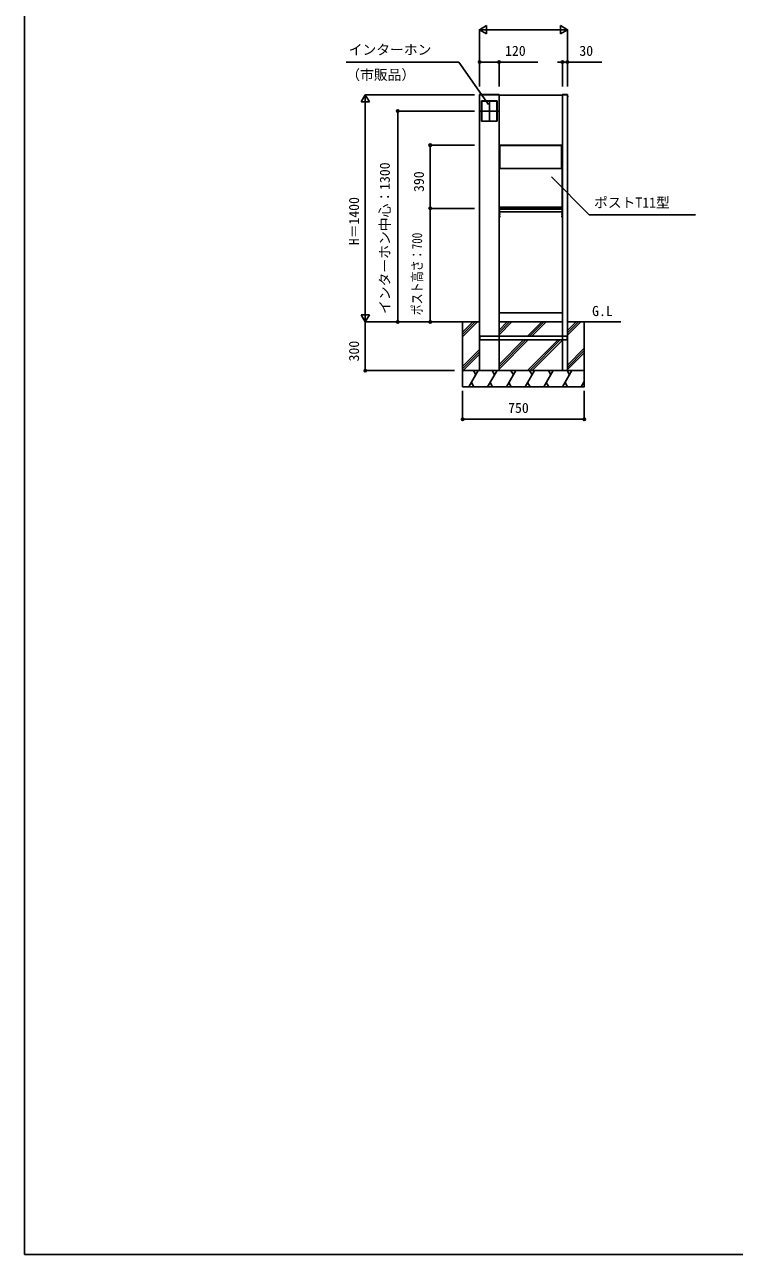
# Model space of a CAD drawing. Units: millimetres, scale not verified. Extents: x -4375 to 4375, y -6498 to 6471.
# Drawn here: x -4375 to 0, y -6498 to 1085 of the extents above; entities that cross this region are included whole.
import ezdxf
from ezdxf.enums import TextEntityAlignment as Align

# ---------------------------------------------------------------- set-up
doc = ezdxf.new("R2010")
doc.units = ezdxf.units.MM
doc.header["$LTSCALE"] = 30
for name, color, linetype in [('0-1_USER1', 3, 'Continuous'), ('0-2_YKK_A1', 4, 'Continuous'), ('0-3_YKK_D', 6, 'Continuous'), ('0-4_YKK_ZWAK', 7, 'Continuous')]:
    doc.layers.add(name, color=color, linetype=linetype)
doc.styles.add('ＭＳ ゴシック', font='')
doc.styles.get('ＭＳ ゴシック').set_extended_font_data('MS Gothic')

msp = doc.modelspace()

# ---------------------------------------------------------------- linework, layer by layer
at = {"layer": '0-2_YKK_A1'}
for p, q in [((-1450.5, 651.6), (-1570.5, 651.6)), ((-1570, 651.6), (-1451, 651.6)), ((-1451.06, 653.6), (-1569.94, 653.6)), ((-1463.25, 614.3), (-1557.75, 614.3)), ((-1557.7, 613.1), (-1557.7, 490.1)), ((-1510.5, 615.6), (-1510.5, 487.6)), ((-1463.3, 613.1), (-1463.3, 490.1)), ((-1451, 651.6), (-1450, 651.6)), ((-1450.5, 649.1), (-1059.5, 649.1)), ((-1450, 651.6), (-1450.06, 652.66)), ((-1060, 651.6), (-1059.94, 652.66)), ((-1059, 651.6), (-1060, 651.6)), ((-1029.5, 651.6), (-1059.5, 651.6)), ((-1030, 651.6), (-1059, 651.6)), ((-1058.94, 653.6), (-1030.06, 653.6)), ((-1029.5, 645.2), (-1029.5, 638)), ((-1029.5, 642.46), (-1029.35, 642.74)), ((-1029.5, 640.74), (-1029.35, 640.45)), ((-1027.53, 643.65), (-1029.35, 642.74)), ((-1027.53, 639.55), (-1029.35, 640.45)), ((-1565.7, 551.6), (-1455.3, 551.6)), ((-1463.25, 488.9), (-1557.75, 488.9)), ((-1450.5, 342.1), (-1059.5, 342.1)), ((-1450, 330.6), (-1450, 340.6)), ((-1450, 330.6), (-1449.2, 330.6)), ((-1449.2, 330.6), (-1449.2, 341.58)), ((-1449.2, -48.4), (-1449.2, 332.9)), ((-1449.2, 330.6), (-1449, 330.6)), ((-1449.2, 330.6), (-1449, 330.6)), ((-1061, 341.6), (-1449, 341.6)), ((-1449, 340.58), (-1449, 198.02)), ((-1446, 341.3), (-1448.54, 341.08)), ((-1446, 341.3), (-1445, 340.8)), ((-1445, 338.6), (-1445, 340.8)), ((-1065, 340.1), (-1445, 340.1)), ((-1445, 197.8), (-1445, 338.6)), ((-1064, 341.3), (-1065, 340.8)), ((-1065, 197.8), (-1065, 340.8)), ((-1064, 341.3), (-1061.46, 341.08)), ((-1061, 340.58), (-1061, 198.02)), ((-1060, 330.6), (-1061, 330.6)), ((-1060.83, 330.6), (-1060.8, 330.6)), ((-1060.8, 330.6), (-1060.8, 341.58)), ((-1060.8, 330.6), (-1060.8, 332.9)), ((-1060.8, -48.4), (-1060.8, 330.6)), ((-1060, 330.6), (-1060, 340.6)), ((-1448.54, 197.52), (-1446, 197.3)), ((-1446, 197.3), (-1445, 197.8)), ((-1065, 198.6), (-1445, 198.6)), ((-1450.5, -53.4), (-1059.5, -53.4)), ((-1060.8, -41.4), (-1449.2, -41.4)), ((-1449.2, -48.4), (-1424, -48.4)), ((-1061.5, -53.9), (-1448.5, -53.9)), ((-1448.5, -68.9), (-1448.5, -53.9)), ((-1061.5, -68.9), (-1448.5, -68.9)), ((-1068.73, -47.6), (-1441.33, -47.6)), ((-1424, -47.6), (-1439, -47.6)), ((-1439, -47.6), (-1424, -47.6)), ((-1439, -47.6), (-1424.53, -47.6)), ((-1424, -48.4), (-1424, -47.6)), ((-1071, -47.6), (-1086, -47.6)), ((-1060.8, -48.4), (-1086, -48.4)), ((-1071, -47.6), (-1085.47, -47.6)), ((-1061.5, -68.9), (-1061.5, -53.9)), ((-1448.5, -79.8), (-1448.5, -87)), ((-1448.5, -82.54), (-1448.35, -82.25)), ((-1448.5, -84.26), (-1448.35, -84.54)), ((-1448.5, -94.8), (-1448.5, -102)), ((-1448.5, -97.54), (-1448.35, -97.25)), ((-1448.5, -99.26), (-1448.35, -99.54)), ((-1446.53, -81.35), (-1448.35, -82.25)), ((-1446.53, -85.45), (-1448.35, -84.54)), ((-1446.53, -96.35), (-1448.35, -97.25)), ((-1446.53, -100.45), (-1448.35, -99.54)), ((-1063.47, -81.35), (-1061.65, -82.25)), ((-1063.47, -85.45), (-1061.65, -84.54)), ((-1063.47, -96.35), (-1061.65, -97.25)), ((-1063.47, -100.45), (-1061.65, -99.54)), ((-1061.5, -82.54), (-1061.65, -82.25)), ((-1061.5, -84.26), (-1061.65, -84.54)), ((-1061.5, -97.54), (-1061.65, -97.25)), ((-1061.5, -99.26), (-1061.65, -99.54)), ((-1061.5, -79.8), (-1061.5, -87)), ((-1061.5, -94.8), (-1061.5, -102)), ((-1725, -748.4), (-1570.5, -748.4)), ((-1675, -748.4), (-1570.5, -748.4)), ((-1675, -811.42), (-1611.98, -748.4)), ((-1675, -825.56), (-1597.84, -748.4)), ((-1675, -839.7), (-1583.7, -748.4)), ((-1450.5, -693.4), (-1059.5, -693.4)), ((-1450.5, -748.4), (-1059.5, -748.4)), ((-1450.5, -748.4), (-1059.5, -748.4)), ((-1450.5, -799.05), (-1399.85, -748.4)), ((-1450.5, -813.19), (-1385.71, -748.4)), ((-1450.5, -827.34), (-1371.56, -748.4)), ((-1276.22, -836.9), (-1187.72, -748.4)), ((-1262.07, -836.9), (-1173.57, -748.4)), ((-1247.93, -836.9), (-1159.43, -748.4)), ((-1029.5, -748.4), (-699.38, -748.4)), ((-1029.5, -802.32), (-975.58, -748.4)), ((-1029.5, -816.46), (-961.44, -748.4)), ((-1029.5, -830.6), (-947.3, -748.4)), ((-1064.08, -836.9), (-1059.5, -832.32)), ((-1030.7, -836.9), (-1568.7, -836.9)), ((-1568.7, -836.9), (-1568.7, -859.9)), ((-1030.7, -859.9), (-1568.7, -859.9)), ((-1450.5, -1011.18), (-1299.22, -859.9)), ((-1450.5, -1025.33), (-1285.07, -859.9)), ((-1450.5, -1039.47), (-1270.93, -859.9)), ((-1275.58, -1048.4), (-1087.08, -859.9)), ((-1261.44, -1048.4), (-1072.94, -859.9)), ((-1247.3, -1048.4), (-1059.5, -860.6)), ((-1030.7, -836.9), (-1030.7, -859.9)), ((-1029.5, -1014.45), (-925, -909.95)), ((-1675, -1023.55), (-1570.5, -919.05)), ((-1675, -1037.69), (-1570.5, -933.19)), ((-1671.56, -1048.4), (-1570.5, -947.34)), ((-1029.5, -1028.59), (-925, -924.09)), ((-1029.5, -1042.73), (-925, -938.23)), ((-1636.38, -1148.4), (-1578.64, -1048.4)), ((-1608.38, -1048.4), (-1593.51, -1074.15)), ((-1450.5, -1048.4), (-1570.5, -1048.4)), ((-1520.91, -1148.4), (-1463.17, -1048.4)), ((-1492.91, -1048.4), (-1478.04, -1074.15)), ((-1405.44, -1148.4), (-1347.7, -1048.4)), ((-1377.44, -1048.4), (-1362.57, -1074.15)), ((-1289.97, -1148.4), (-1232.23, -1048.4)), ((-1261.97, -1048.4), (-1247.1, -1074.15)), ((-1174.5, -1148.4), (-1116.76, -1048.4)), ((-1146.5, -1048.4), (-1131.63, -1074.15)), ((-1063.45, -1048.4), (-1059.5, -1044.45)), ((-1029.5, -1048.4), (-1059.5, -1048.4)), ((-1059.03, -1148.4), (-1001.29, -1048.4)), ((-1031.03, -1048.4), (-1016.16, -1074.15)), ((-1606.24, -1148.17), (-1621.24, -1122.19)), ((-1490.77, -1148.17), (-1505.77, -1122.19)), ((-1375.3, -1148.17), (-1390.3, -1122.19)), ((-1259.83, -1148.17), (-1274.83, -1122.19)), ((-1144.36, -1148.17), (-1159.36, -1122.19)), ((-1028.89, -1148.17), (-1043.89, -1122.19)), ((-943.56, -1148.4), (-925, -1116.26)), ((-925, -1128.12), (-928.42, -1122.19)), ((-1666.24, -1148.17), (-1666.11, -1148.4)), ((-1550.77, -1148.17), (-1550.64, -1148.4)), ((-1435.3, -1148.17), (-1435.17, -1148.4)), ((-1319.83, -1148.17), (-1319.7, -1148.4)), ((-1204.36, -1148.17), (-1204.23, -1148.4)), ((-1088.89, -1148.17), (-1088.76, -1148.4)), ((-973.42, -1148.17), (-973.29, -1148.4))]:
    msp.add_line(p, q, dxfattribs=at)
for points in [[(-1570.94, 652.66), (-1571, 651.6), (-1570, 651.6)], [(-1570.5, 651.6), (-1570.5, -748.4), (-1570.5, -1048.4)], [(-1558, 613.1), (-1556.5, 613.1), (-1556.5, 490.1), (-1558, 490.1)], [(-1463.25, 614.6), (-1463.25, 613.1), (-1557.75, 613.1), (-1557.75, 614.6)], [(-1463, 613.1), (-1464.5, 613.1), (-1464.5, 490.1), (-1463, 490.1)], [(-1450.5, 651.6), (-1450.5, -748.4), (-1450.5, -1048.4)], [(-1059.5, 651.6), (-1059.5, -748.4), (-1059.5, -1048.4)], [(-1029.06, 652.66), (-1029, 651.6), (-1030, 651.6)], [(-1029.5, 651.6), (-1029.5, -748.4), (-1029.5, -1048.4)], [(-1463.25, 488.6), (-1463.25, 490.1), (-1557.75, 490.1), (-1557.75, 488.6)], [(-1061.46, 197.52), (-1064, 197.3), (-1065, 197.8)], [(-1086, -48.4), (-1086, -47.6), (-1071, -47.6)], [(-1029.5, -748.4), (-925, -748.4), (-925, -1048.4), (-1675, -1048.4), (-1675, -748.4)]]:
    msp.add_lwpolyline(points, dxfattribs=at)
for points in [[(-1463, 488.6), (-1558, 488.6), (-1558, 614.6), (-1463, 614.6)], [(-1450.5, -105.4), (-1450.5, -53.4), (-1448.5, -53.4), (-1448.5, -105.4)], [(-1059.5, -105.4), (-1059.5, -53.4), (-1061.5, -53.4), (-1061.5, -105.4)], [(-1675, -1048.4), (-925, -1048.4), (-925, -1148.4), (-1675, -1148.4)]]:
    msp.add_lwpolyline(points, close=True, dxfattribs=at)
for centre, radius, start, end in [((-1569.94, 652.6), 1, 90, 176.5), ((-1451.06, 652.6), 1, 3.5, 90), ((-1058.94, 652.6), 1, 90, 176.5), ((-1030.06, 652.6), 1, 3.5, 90), ((-1029.35, 645.2), 0.154, 62.71904, 180), ((-1029.35, 638), 0.154, 180, 297.28096), ((-1031.2, 641.6), 4.2, 297.28096, 62.71904), ((-1449, 340.6), 1, 90, 180), ((-1448.5, 340.58), 0.5, 95, 180), ((-1061.5, 340.58), 0.5, 0, 85), ((-1061, 340.6), 1, 0, 90), ((-1448.5, 198.02), 0.5, 180, 265), ((-1061.5, 198.02), 0.5, 275, 0), ((-1448.2, -47.4), 1, 180, 270), ((-1061.8, -47.4), 1, 270, 0), ((-1448.35, -79.8), 0.154, 62.71904, 180), ((-1448.35, -87), 0.154, 180, 297.28096), ((-1448.35, -94.8), 0.154, 62.71904, 180), ((-1448.35, -102), 0.154, 180, 297.28096), ((-1450.2, -83.4), 4.2, 297.28096, 62.71904), ((-1450.2, -98.4), 4.2, 297.28096, 62.71904), ((-1059.8, -83.4), 4.2, 117.28096, 242.71904), ((-1059.8, -98.4), 4.2, 117.28096, 242.71904), ((-1061.65, -79.8), 0.154, 0, 117.28096), ((-1061.65, -87), 0.154, 242.71904, 0), ((-1061.65, -94.8), 0.154, 0, 117.28096), ((-1061.65, -102), 0.154, 242.71904, 0)]:
    msp.add_arc(centre, radius, start, end, dxfattribs=at)
at = {"layer": '0-3_YKK_D'}
for p, q in [((-1570.5, 1053.6), (-1527.2, 1078.6)), ((-1527.2, 1028.6), (-1527.2, 1078.6)), ((-1029.5, 1053.6), (-1072.8, 1078.6)), ((-1072.8, 1078.6), (-1072.8, 1028.6)), ((-1570.5, 702.6), (-1570.5, 1054.6)), ((-1570.5, 1053.6), (-1527.2, 1028.6)), ((-1570.5, 1053.6), (-1483.9, 1053.6)), ((-1520.5, 1053.6), (-1079.5, 1053.6)), ((-1029.5, 1053.6), (-1116.1, 1053.6)), ((-1029.5, 1053.6), (-1072.8, 1028.6)), ((-1029.5, 702.6), (-1029.5, 1054.6)), ((-1570.5, 702.6), (-1570.5, 854.6)), ((-1450.5, 702.6), (-1450.5, 854.6)), ((-1059.5, 853.6), (-1089.5, 853.6)), ((-1059.5, 702.6), (-1059.5, 854.6)), ((-1059.5, 853.6), (-1029.5, 853.6)), ((-1029.5, 702.6), (-1029.5, 854.6)), ((-1029.5, 853.6), (-816.49, 853.6)), ((-2275, 651.6), (-2300, 608.3)), ((-2300, 608.3), (-2250, 608.3)), ((-1601.5, 651.6), (-2276, 651.6)), ((-2275, 651.6), (-2250, 608.3)), ((-2275, 651.6), (-2275, 565)), ((-2275, 601.6), (-2275, -698.4)), ((-1601.5, 551.6), (-2076, 551.6)), ((-2075, -748.4), (-2075, 551.6)), ((-1601.5, 341.6), (-1876, 341.6)), ((-1875, -48.4), (-1875, 341.6)), ((-1601.5, -48.4), (-1876, -48.4)), ((-1601.5, -48.4), (-1876, -48.4)), ((-1875, -748.4), (-1875, -48.4)), ((-2275, -748.4), (-2275, -661.8)), ((-2275, -748.4), (-2300, -705.1)), ((-2250, -705.1), (-2300, -705.1)), ((-1726, -748.4), (-2276, -748.4)), ((-1726, -748.4), (-2276, -748.4)), ((-2275, -748.4), (-2250, -705.1)), ((-2275, -748.4), (-2275, -1048.4)), ((-1726, -748.4), (-2076, -748.4)), ((-1726, -748.4), (-1876, -748.4)), ((-1726, -1048.4), (-2276, -1048.4)), ((-1675, -1174.4), (-1675, -1349.4)), ((-925, -1174.4), (-925, -1349.4)), ((-1675, -1348.4), (-925, -1348.4))]:
    msp.add_line(p, q, dxfattribs=at)
for points in [[(-1516.37, 592.81), (-1698.97, 853.6), (-1751.55, 853.6), (-2393.34, 853.6)], [(-1570.5, 853.6), (-1450.5, 853.6), (-1212.43, 853.6)], [(-1127.94, 145.58), (-894.74, -87.62), (-240.05, -87.62)]]:
    msp.add_lwpolyline(points, dxfattribs=at)
for centre in [(-1570.5, 853.6), (-1450.5, 853.6), (-1059.5, 853.6), (-1029.5, 853.6), (-2075, 551.6), (-1875, 341.6), (-1875, -48.4), (-1875, -48.4), (-2075, -748.4), (-1875, -748.4), (-2275, -1048.4), (-1675, -1348.4), (-925, -1348.4)]:
    msp.add_circle(centre, 7.5, dxfattribs=at)
at = {"layer": '0-4_YKK_ZWAK'}
msp.add_line((-4375, 6251.6), (-4375, -6498.4), dxfattribs=at)
msp.add_lwpolyline([(-4375, -6498.4), (4375, -6498.4), (4375, 6251.6)], dxfattribs=at)

# ---------------------------------------------------------------- texts
at = {"layer": '0-1_USER1', "style": 'ＭＳ ゴシック'}
msp.add_text('G.L', height=62.32, dxfattribs=at).set_placement((-876.96, -731.01), align=Align.BOTTOM_LEFT)
at = {"layer": '0-3_YKK_D', "style": 'ＭＳ ゴシック'}
for s, p in [('インターホン', (-2377.32, 880.37)), ('120', (-1413.54, 873.6)), ('30', (-955.78, 873.6)), ('（市販品）', (-2392.29, 725.66)), ('ポストT11型', (-865.19, -62.25)), ('750', (-1394.66, -1328.4))]:
    msp.add_text(s, height=62.32, dxfattribs=at).set_placement(p, align=Align.BOTTOM_LEFT)
for s, p in [('インターホン中心：1300', (-2105.14, -699.44)), ('390', (-1895, 52.91)), ('H＝1400', (-2295, -275.63)), ('300', (-2295, -992.09))]:
    msp.add_text(s, height=62.32, rotation=90, dxfattribs=at).set_placement(p, align=Align.BOTTOM_LEFT)
at = {"layer": '0-3_YKK_D', "style": 'ＭＳ ゴシック', "width": 0.8}
msp.add_text('ポスト高さ：700', height=62.32, rotation=90, dxfattribs=at).set_placement((-1906.11, -708.46), align=Align.BOTTOM_LEFT)

doc.saveas('drawing.dxf')
